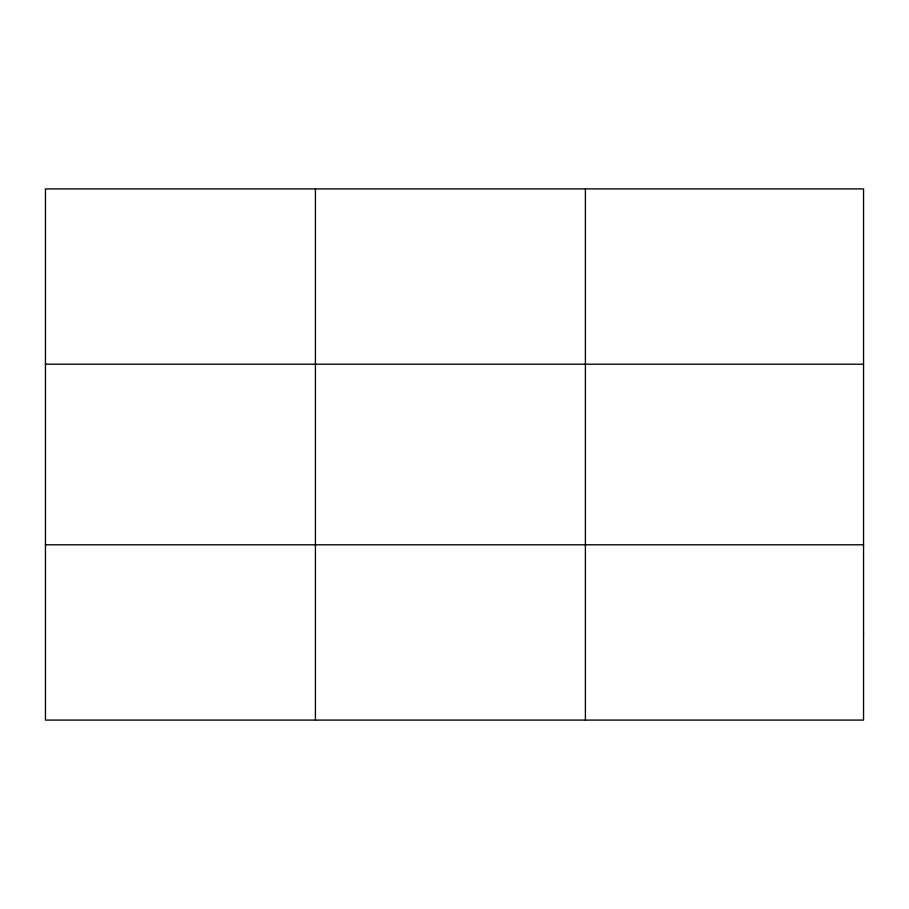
<?xml version="1.0" encoding="UTF-8"?>
<svg xmlns="http://www.w3.org/2000/svg" width="909" height="909" viewBox="0 0 909 909"><rect width="100%" height="100%" fill="white"/><g stroke="black" fill="none" stroke-linecap="round" stroke-linejoin="round"><path stroke-width="1.36" d="M315.423 188.913L315.423 720.087M585.396 188.913L585.396 720.087M45.45 364.202L863.55 364.202M45.45 544.798L863.55 544.798M863.55 632.448L863.55 720.087L45.45 720.087L45.45 188.913L863.55 188.913L863.55 632.448"/></g></svg>
